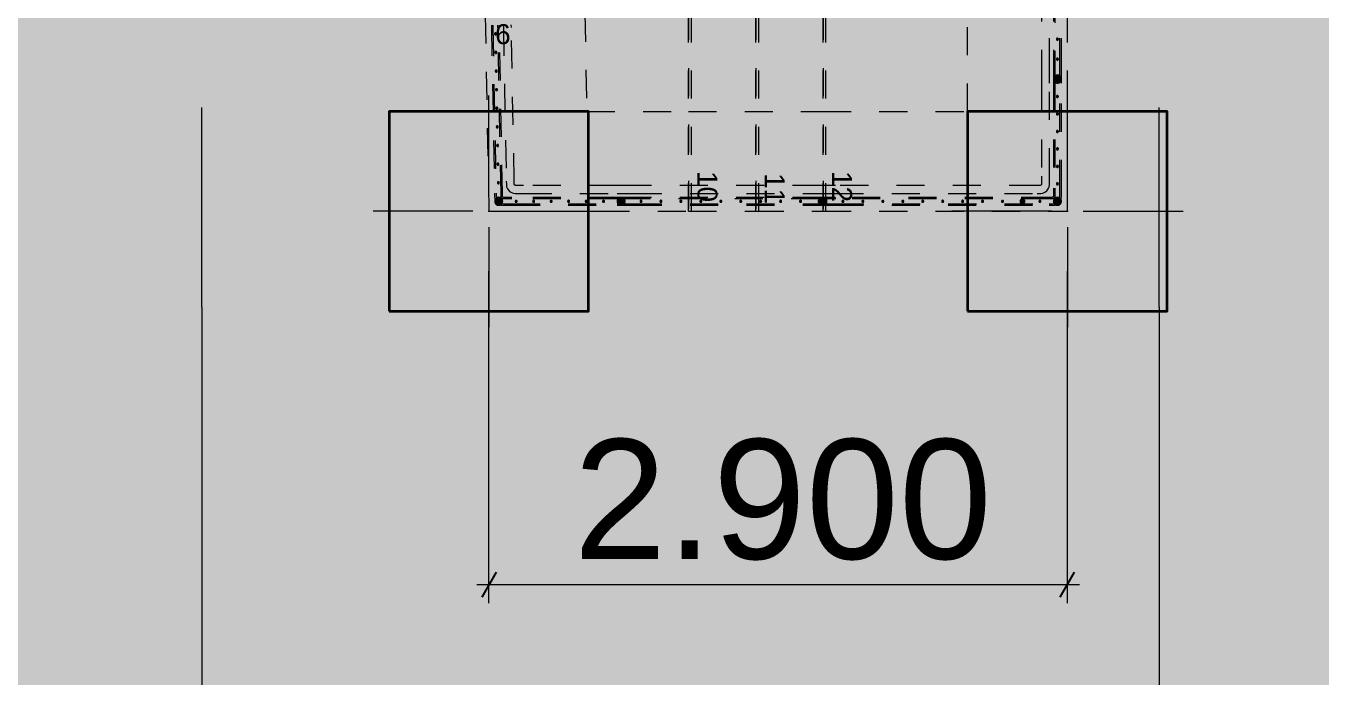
# Model space of a CAD drawing. Header units: millimetres. Extents: x -31264 to 69937, y -40802 to 59035.
# Drawn here: x 10558 to 17051, y 19784 to 23047 of the extents above; entities that cross this region are included whole.
import ezdxf
from ezdxf.enums import TextEntityAlignment as Align

# ---------------------------------------------------------------- set-up
doc = ezdxf.new("R2010")
doc.units = ezdxf.units.MM
doc.header["$MEASUREMENT"] = 0
for name, pattern in [('Dense Dotted', [176.388884, 0, -176.388884]), ('Small Dashed', [282.222222, 141.111111, -141.111111]), ('Wipeout_Contour', [1000, 0, -1000])]:
    doc.linetypes.add(name, pattern=pattern)
for name, color, linetype in [('ARCHICAD Zone Stamps', 7, 'Continuous'), ('Dimensioning - General', 7, 'Continuous'), ('Interior - Stair & Railing', 7, 'Continuous'), ('Model Unit - Zone', 7, 'Continuous'), ('Site & Landscape - Terrain', 7, 'Continuous'), ('Structural - Bearing', 7, 'Continuous'), ('Structural - Grid', 7, 'Continuous'), ('Structural - Stair & Railing', 7, 'Continuous')]:
    doc.layers.add(name, color=color, linetype=linetype)
doc.styles.add('GENERATED_STYLE_1', font='arial.ttf')
doc.dimstyles.new('GENERATED_STYLE__2', dxfattribs={"dimtxt": 600, "dimasz": 95, "dimexe": 0.18, "dimexo": 300, "dimgap": 0.09, "dimtad": 1, "dimtih": 1, "dimtoh": 1, "dimdec": 3, "dimlfac": 0.001, "dimzin": 0, "dimdsep": 46, "dimtxsty": 'GENERATED_STYLE_1', "dimblk": 'ARROWHEAD_2', "dimblk1": 'ARROWHEAD_2', "dimblk2": 'ARROWHEAD_2', "dimcen": 0.09, "dimclrd": 256, "dimclre": 256, "dimclrt": 5, "dimadec": 0, "dimazin": 0, "dimtfac": 1, "dimtdec": 4, "dimtmove": 0, "dimatfit": 3, "dimfxl": 0, "dimtolj": 1, "dimtzin": 0, "dimarcsym": 0})
doc.dimstyles.new('GENERATED_STYLE__3', dxfattribs={"dimtxt": 600, "dimasz": 95, "dimexe": 0.18, "dimexo": 300, "dimgap": 0.09, "dimtad": 1, "dimdec": 3, "dimlfac": 0.001, "dimzin": 0, "dimdsep": 46, "dimtxsty": 'GENERATED_STYLE_1', "dimblk": 'ARROWHEAD_2', "dimblk1": 'ARROWHEAD_2', "dimblk2": 'ARROWHEAD_2', "dimcen": 0.09, "dimclrd": 256, "dimclre": 256, "dimclrt": 5, "dimadec": 0, "dimazin": 0, "dimtfac": 1, "dimtdec": 4, "dimtmove": 0, "dimatfit": 3, "dimfxl": 0, "dimtolj": 1, "dimtzin": 0, "dimarcsym": 0})

# ---------------------------------------------------------------- blocks, each defined once
blk = doc.blocks.new('Corridor_02_2', base_point=(24275.5, -5851.9))
at = {"layer": 'Model Unit - Zone', "linetype": 'Continuous', "lineweight": 0, "true_color": 0xfdf2d0}
h = blk.add_hatch(color=254, dxfattribs=at)
h.paths.add_polyline_path([(2050, -7168.9), (8000, -7146.2), (8000, -6742.5), (9000, -6742.5), (9000, -7142.4), (13600, -7124.9), (13600, -6742.5), (14600, -6742.5), (14600, -7121), (21600, -7094.4), (21600, -6742.5), (22600, -6742.5), (22600, -7742.5), (22250, -7742.5), (22250, -11442.5), (22750, -11442.5), (22750, -11892.5), (26252.2, -11892.5), (26252.2, -11542.5), (27252.2, -11542.5), (27252.2, -11892.5), (29724.7, -11892.5), (29724.7, -11542.5), (30724.7, -11542.5), (30724.7, -12542.5), (30374.7, -12542.5), (30374.7, -19892.5), (30825.1, -19892.5), (30825.1, -20092.5), (36252.2, -20092.5), (36252.2, -19742.5), (36602.2, -19742.5), (36602.2, -17892.5), (36402.2, -17892.5), (36402.2, -16892.5), (37402.2, -16892.5), (37402.2, -17092.5), (39252.2, -17092.5), (39252.2, -16742.5), (39602.7, -16742.5), (39610.9, -7742.5), (39252.2, -7742.5), (39252.2, -7392.5), (29252.2, -7392.5), (29252.2, -7742.5), (28252.2, -7742.5), (28252.2, -6742.5), (29252.2, -6742.5), (29252.2, -7092.5), (38687.4, -7092.5), (38687.2, -6742.8), (38687, -6492.6), (38686.4, -5246.2), (38686.2, -4940.3), (38685.9, -4392.5), (28771.1, -4392.5), (28848.1, 1607.5), (20500, 1607.5), (20500, 1257.5), (19500, 1257.5), (19500, 2257.5), (19700, 2257.5), (19700, 7507.5), (19200, 7507.5), (19200, 8507.5), (19700, 8507.5), (19700, 10297.7), (19500, 10297.7), (19500, 11297.7), (19700, 11297.7), (19700, 13507.5), (19500, 13507.5), (19500, 14507.5), (19700, 14507.5), (19700, 16317.5), (19200, 16317.5), (19200, 17317.5), (19700, 17317.5), (19700, 25317.5), (19250, 25317.5), (19250, 26317.5), (20250, 26317.5), (20250, 25967.5), (29472.8, 25967.5), (29472.8, 26467.5), (30472.8, 26467.5), (30472.8, 25467.5), (30150, 25467.5), (30150, 17317.5), (30500, 17317.5), (30500, 16317.5), (30150, 16317.5), (30150, 15206.6), (30500, 15206.6), (30500, 14856.6), (32000, 14856.6), (32000, 15206.6), (32350, 15206.6), (32350, 16317.5), (32000, 16317.5), (32000, 17317.5), (32350, 17317.5), (32350, 25317.5), (32000, 25317.5), (32000, 26317.5), (33000, 26317.5), (33000, 25967.5), (36618.8, 25967.5), (36620.8, 27817.5), (36268.7, 27817.5), (36268.7, 28167.5), (36200, 28167.5), (32278.9, 28167.5), (32278.9, 27817.5), (31278.9, 27817.5), (31278.9, 28167.5), (14600, 28167.5), (14600, 27817.5), (13600, 27817.5), (13600, 28167.5), (9000, 28167.5), (9000, 27817.5), (8000, 27817.5), (8000, 28167.5), (2372.8, 28167.5), (2372.8, 27817.5), (2050, 27817.5), (2050, 26317.5), (2500, 26317.5), (2500, 25317.5), (2050, 25317.5), (2050, 20507.5), (2500, 20507.5), (2500, 19507.5), (2050, 19507.5), (2050, 14507.5), (2500, 14507.5), (2500, 13507.5), (2050, 13507.5), (2050, 8507.5), (2500, 8507.5), (2500, 7507.5), (2050, 7507.5), (2050, 2257.5), (2500, 2257.5), (2500, 1257.5), (2050, 1257.5), (2050, -3742.5), (2500, -3742.5), (2500, -4742.5), (2050, -4742.5)])
h.paths.add_polyline_path([(3600, 26317.5), (4600, 26317.5), (4600, 25317.5), (3600, 25317.5)], flags=0)
h.paths.add_polyline_path([(5054.8, -4730.8), (4054.8, -4730.8), (4054.8, -3730.8), (5054.8, -3730.8)], flags=0)
h.paths.add_polyline_path([(5568.4, -430.5), (4568.4, -430.5), (4568.4, 569.5), (5568.4, 569.5)], flags=0)
h.paths.add_polyline_path([(6300, 26317.5), (7300, 26317.5), (7300, 25317.5), (6300, 25317.5)], flags=0)
h.paths.add_polyline_path([(8469, -429), (7469, -429), (7469, 571), (8469, 571)], flags=0)
h.paths.add_polyline_path([(8200, -4624.2), (8200, -3624.2), (9200, -3624.2), (9200, -4624.2)], flags=0)
h.paths.add_polyline_path([(11800, 26317.5), (12800, 26317.5), (12800, 25317.5), (11800, 25317.5)], flags=0)
h.paths.add_polyline_path([(13379, 21618), (12379, 21618), (12379, 22618), (13379, 22618)], flags=0)
h.paths.add_polyline_path([(14700, -4624.2), (13700, -4624.2), (13700, -3624.2), (14700, -3624.2)], flags=0)
h.paths.add_polyline_path([(15279, 22618), (16279, 22618), (16279, 21618), (15279, 21618)], flags=0)
h.paths.add_polyline_path([(15595.7, 26317.5), (16595.7, 26317.5), (16595.7, 25317.5), (15595.7, 25317.5)], flags=0)
h.paths.add_polyline_path([(20200, -4624.2), (19200, -4624.2), (19200, -3624.2), (20200, -3624.2)], flags=0)
at = {"layer": 'ARCHICAD Zone Stamps', "color": 5, "lineweight": 25, "style": 'GENERATED_STYLE_1'}
for tag, p in [('DUMMY_849', (25572.5, -5026.9)), ('ROOM_NAME', (22978.4, -5095.5)), ('DUMMY_850', (25572.5, -5616.2)), ('ROOM_NUMBER', (22978.4, -5684.8)), ('measuredAreaCode', (22978.4, -6274))]:
    blk.add_attdef(tag, text='', height=300, dxfattribs=at).set_placement(p, align=Align.TOP_LEFT)
blk = doc.blocks.new('Mesh_1', base_point=(-31264.1, 46149.3))
at = {"color": 254, "linetype": 'Wipeout_Contour', "lineweight": 0, "ltscale": 258748.646944}
blk.add_wipeout([(-31264.1, 46149.3), (-31264.1, -40802.1), (62056.3, -40802.1), (62056.3, 46149.3)], dxfattribs=at).dxf.layer = 'Site & Landscape - Terrain'
at = {"layer": 'Site & Landscape - Terrain', "linetype": 'Continuous', "lineweight": 13, "true_color": 0xa2a233}
h = blk.add_hatch(dxfattribs=at)
h.set_pattern_fill('Grass', color=55, style=0, pattern_type=2)
h.set_pattern_definition([(90, (0, 0), (-600, 0), [86.6025, -259.8076]), (90, (300, 173.2), (-600, 0), [86.6025, -259.8076]), (30, (0, 0), (-300, 519.6152), [86.6025, -259.8076]), (30, (0, 346.4), (-300, 519.6152), [86.6025, -259.8076]), (150, (0, 0), (300, 519.6152), [86.6025, -259.8076]), (150, (0, 346.4), (300, 519.6152), [86.6025, -259.8076])])
h.paths.add_polyline_path([(-31264.1, 46149.3), (-31264.1, -40802.1), (62056.3, -40802.1), (62056.3, 46149.3)])
blk = doc.blocks.new('Stair_2')
at = {"layer": 'Structural - Stair & Railing', "color": 161, "linetype": 'Small Dashed', "lineweight": 13, "true_color": 0xaaaaff}
for p, q in [((13879, 22118), (13879, 23118)), ((13879, 23118), (13879, 22118)), ((13894, 22118), (13894, 23118)), ((14216.4, 22118), (14216.4, 23118)), ((14216.4, 23118), (14216.4, 22118)), ((14231.4, 22118), (14231.4, 23118)), ((14553.9, 22118), (14553.9, 23118)), ((14553.9, 23118), (14553.9, 22118)), ((14568.9, 22118), (14568.9, 23118)), ((15279, 22618), (15279, 23118)), ((15779, 22118), (15779, 23118)), ((12860.4, 23099.6), (12879, 22118)), ((13360.3, 23109), (13369.6, 22618)), ((13369.6, 22618), (13879, 22618)), ((13879, 22618), (14553.9, 22618)), ((14553.9, 22618), (15279, 22618)), ((12879, 22118), (13879, 22118)), ((13879, 22118), (14216.4, 22118)), ((14216.4, 22118), (14553.9, 22118)), ((14553.9, 22118), (15779, 22118))]:
    blk.add_line(p, q, dxfattribs=at)
at = {"layer": 'Structural - Stair & Railing', "color": 161, "lineweight": 20, "true_color": 0xaaaaff, "char_height": 100, "attachment_point": 4, "style": 'GENERATED_STYLE_1'}
for s, insert, rotation in [('\\A1;{\\pql;\\fArial|b0|i0|c0|p34;9}', (12988, 23007.1), 181.08552), ('\\A1;{\\pql;\\fArial|b0|i0|c0|p34;10}', (13973.9, 22319.8), 270), ('\\A1;{\\pql;\\fArial|b0|i0|c0|p34;11}', (14312.1, 22309.7), 270), ('\\A1;{\\pql;\\fArial|b0|i0|c0|p34;12}', (14649.6, 22319.8), 270)]:
    blk.add_mtext(s, dxfattribs=dict(at, insert=insert, rotation=rotation))
blk = doc.blocks.new('Column_98', base_point=(12879, 22118))
at = {"layer": 'Structural - Bearing', "linetype": 'Continuous', "lineweight": 0, "true_color": 0x5a512e}
blk.add_hatch(color=59, dxfattribs=at).paths.add_polyline_path([(12379, 21618), (13379, 21618), (13379, 22618), (12379, 22618)])
at = {"layer": 'Structural - Bearing', "color": 1, "linetype": 'Continuous', "lineweight": 0}
for p, q in [((12879, 22198), (12879, 22698)), ((12799, 22118), (12299, 22118)), ((12959, 22118), (13459, 22118)), ((12879, 22038), (12879, 21538))]:
    blk.add_line(p, q, dxfattribs=at)
at = {"layer": 'Structural - Bearing', "color": 14, "linetype": 'Continuous', "lineweight": 35, "true_color": 0xa80f02, "flags": 128}
blk.add_lwpolyline([(12379, 21618), (13379, 21618), (13379, 22618), (12379, 22618)], close=True, dxfattribs=at)
at = {"layer": 'Structural - Bearing', "color": 1, "linetype": 'Continuous', "lineweight": 0}
blk.add_point((12879, 22118), dxfattribs=at)
blk = doc.blocks.new('Column_99', base_point=(15779, 22118))
at = {"layer": 'Structural - Bearing', "linetype": 'Continuous', "lineweight": 0, "true_color": 0x5a512e}
blk.add_hatch(color=59, dxfattribs=at).paths.add_polyline_path([(15279, 21618), (16279, 21618), (16279, 22618), (15279, 22618)])
at = {"layer": 'Structural - Bearing', "color": 1, "linetype": 'Continuous', "lineweight": 0}
for p, q in [((15779, 22198), (15779, 22698)), ((15699, 22118), (15199, 22118)), ((15859, 22118), (16359, 22118)), ((15779, 22038), (15779, 21538))]:
    blk.add_line(p, q, dxfattribs=at)
at = {"layer": 'Structural - Bearing', "color": 14, "linetype": 'Continuous', "lineweight": 35, "true_color": 0xa80f02, "flags": 128}
blk.add_lwpolyline([(15279, 21618), (16279, 21618), (16279, 22618), (15279, 22618)], close=True, dxfattribs=at)
at = {"layer": 'Structural - Bearing', "color": 1, "linetype": 'Continuous', "lineweight": 0}
blk.add_point((15779, 22118), dxfattribs=at)
blk = doc.blocks.new('Railing_1')
at = {"layer": 'Interior - Stair & Railing', "linetype": 'Continuous', "lineweight": 0, "true_color": 0xffffff}
for points in [[(15649, 22830.6), (15649, 22802.7), (15689, 22802.7), (15689, 22830.6), (15689, 22844.5), (15689, 25467.6), (15689, 25480.1), (15689, 25505.1), (15649, 25505.1), (15649, 25480.1), (15649, 25467.6), (15649, 22844.5)], [(15709, 22830.6), (15709, 22802.7), (15749, 22802.7), (15749, 22830.6), (15749, 22844.5), (15749, 25467.6), (15749, 25480.1), (15749, 25505.1), (15709, 25505.1), (15709, 25480.1), (15709, 25467.6), (15709, 22844.5)], [(15716.5, 22830.6), (15716.5, 22802.7), (15741.5, 22802.7), (15741.5, 22830.6), (15741.5, 22844.5), (15741.5, 25461.5), (15741.5, 25475.3), (15741.5, 25485.4), (15741.5, 25502.7), (15716.5, 25502.7), (15716.5, 25485.4), (15716.5, 25475.3), (15716.5, 25461.5), (15716.5, 22844.5)], [(12890.9, 23075.1), (12891.3, 23050.2), (12891.6, 23037.7), (12907.3, 22208.2), (12907.6, 22192.2), (12907.6, 22190.9), (12909.1, 22180.7), (12913.7, 22170), (12920.9, 22160.8), (12930.2, 22153.8), (12938.5, 22150.4), (12953.8, 22188), (12951.3, 22188.4), (12950.2, 22188.8), (12949.2, 22189.6), (12948.4, 22190.6), (12947.9, 22191.7), (12947.5, 22194.2), (12947.3, 22209), (12931.6, 23038.4), (12931.3, 23050.9), (12930.8, 23075.9)], [(12898.3, 23077.7), (12898.8, 23050.3), (12899.1, 23036.6), (12914.8, 22208.4), (12915.1, 22192.3), (12915.1, 22191.5), (12916.4, 22182.7), (12920.2, 22173.8), (12926.2, 22166.2), (12934, 22160.3), (12941.3, 22157.4), (12950.9, 22180.9), (12949.4, 22181.1), (12946.4, 22182.3), (12943.9, 22184.2), (12941.9, 22186.7), (12940.7, 22189.6), (12940.1, 22193.6), (12939.8, 22208.8), (12924.1, 23037.1), (12923.8, 23050.8), (12923.3, 23078.2)], [(12950.8, 23076.3), (12951.3, 23051.3), (12951.6, 23038.8), (12966.2, 22268.2), (12966.5, 22252.2), (12966.5, 22250.9), (12968, 22240.7), (12972.6, 22230), (12979.8, 22220.8), (12989.1, 22213.8), (12997.3, 22210.4), (13012.7, 22248), (13010.2, 22248.4), (13009.1, 22248.8), (13008.1, 22249.6), (13007.3, 22250.6), (13006.8, 22251.7), (13006.4, 22254.2), (13006.1, 22269), (12991.5, 23039.5), (12991.3, 23052), (12990.8, 23077)], [(12907.1, 23007.2, 1), (12917.1, 23007.4, 1)], [(15734, 22980.6, 1), (15724, 22980.6, 1)], [(12908.9, 22913.9, 1), (12918.9, 22914.1, 1)], [(15734, 22880.6, 1), (15724, 22880.6, 1)], [(12910.7, 22820.7, 1), (12920.7, 22820.9, 1)], [(15648.9, 22253.9), (15686.4, 22238.4), (15687.6, 22241.3), (15689, 22251.7), (15689, 22278), (15689, 22294.1), (15689, 22760.8), (15689, 22774.8), (15689, 22785.9), (15689, 22802.7), (15649, 22802.7), (15649, 22785.9), (15649, 22774.8), (15649, 22760.8), (15649, 22294.1), (15649, 22278), (15649, 22254.3)], [(15708.9, 22193.9), (15746.4, 22178.4), (15747.6, 22181.3), (15749, 22191.7), (15749, 22218), (15749, 22234.1), (15749, 22760.8), (15749, 22774.8), (15749, 22785.9), (15749, 22802.7), (15709, 22802.7), (15709, 22785.9), (15709, 22774.8), (15709, 22760.8), (15709, 22234.1), (15709, 22218), (15709, 22194.3)], [(15749, 22780.6, 1), (15709, 22780.6, 1)], [(15716.1, 22190.9), (15739.5, 22181.3), (15740.3, 22183.3), (15741.5, 22192.2), (15741.5, 22218), (15741.5, 22234.1), (15741.5, 22760.8), (15741.5, 22774.8), (15741.5, 22785.9), (15741.5, 22802.7), (15716.5, 22802.7), (15716.5, 22785.9), (15716.5, 22774.8), (15716.5, 22760.8), (15716.5, 22234.1), (15716.5, 22218), (15716.5, 22193.9)], [(12912.4, 22727.4, 1), (12922.4, 22727.6, 1)], [(15734, 22693.1, 1), (15724, 22693.1, 1)], [(12914.2, 22634.2, 1), (12924.2, 22634.4, 1)], [(15734, 22605.6, 1), (15724, 22605.6, 1)], [(12916, 22540.9, 1), (12926, 22541.1, 1)], [(15734, 22518.1, 1), (15724, 22518.1, 1)], [(12917.7, 22447.7, 1), (12927.7, 22447.9, 1)], [(15734, 22430.6, 1), (15724, 22430.6, 1)], [(12919.5, 22354.4, 1), (12929.5, 22354.6, 1)], [(15734, 22343.1, 1), (15724, 22343.1, 1)], [(12921.3, 22261.2, 1), (12931.3, 22261.4, 1)], [(12997.3, 22210.4), (12999.9, 22209.4), (13010.2, 22208), (13036.9, 22208), (13053, 22208), (13521.8, 22208), (13535.7, 22208), (13546.8, 22208), (13563.6, 22208), (13563.6, 22248), (13546.8, 22248), (13535.7, 22248), (13521.8, 22248), (13053, 22248), (13036.9, 22248), (13012.7, 22248), (13012.7, 22248)], [(13563.6, 22208), (13591.5, 22208), (13605.5, 22208), (14541.4, 22208), (14553.9, 22208), (14578.9, 22208), (14578.9, 22248), (14553.9, 22248), (14541.4, 22248), (13605.5, 22248), (13591.5, 22248), (13563.6, 22248)], [(14578.9, 22248), (14578.9, 22208), (14603.9, 22208), (14616.4, 22208), (15627.9, 22208), (15644, 22208), (15645.3, 22208), (15655.7, 22209.4), (15666.6, 22213.9), (15675.9, 22221.1), (15683.1, 22230.4), (15686.4, 22238.4), (15648.9, 22253.9), (15648.6, 22251.8), (15648.2, 22250.6), (15647.4, 22249.6), (15646.4, 22248.9), (15645.2, 22248.4), (15642.7, 22248), (15627.9, 22248), (14616.4, 22248), (14603.9, 22248)], [(15734, 22255.5, 1), (15724, 22255.5, 1)], [(12908, 22167.7, 1), (12948, 22168.4, 1)], [(12938.5, 22150.4), (12941, 22149.4), (12951.3, 22148), (12978, 22148), (12994.1, 22148), (13521.8, 22148), (13535.7, 22148), (13546.8, 22148), (13563.6, 22148), (13563.6, 22188), (13546.8, 22188), (13535.7, 22188), (13521.8, 22188), (12994.1, 22188), (12978, 22188), (12953.9, 22188), (12953.8, 22188)], [(12941.3, 22157.4), (12943, 22156.7), (12951.8, 22155.5), (12978, 22155.5), (12994.1, 22155.5), (13521.8, 22155.5), (13535.7, 22155.5), (13546.8, 22155.5), (13563.6, 22155.5), (13563.6, 22180.5), (13546.8, 22180.5), (13535.7, 22180.5), (13521.8, 22180.5), (12994.1, 22180.5), (12978, 22180.5), (12953.4, 22180.5), (12950.9, 22180.9)], [(13015.7, 22163, 1), (13015.7, 22173, 1)], [(13103.3, 22163, 1), (13103.3, 22173, 1)], [(13191, 22163, 1), (13191, 22173, 1)], [(13278.6, 22163, 1), (13278.6, 22173, 1)], [(13366.3, 22163, 1), (13366.3, 22173, 1)], [(13453.9, 22163, 1), (13453.9, 22173, 1)], [(13541.5, 22148, 1), (13541.5, 22188, 1)], [(13563.6, 22148), (13591.5, 22148), (13605.5, 22148), (14541.4, 22148), (14553.9, 22148), (14578.9, 22148), (14578.9, 22188), (14553.9, 22188), (14541.4, 22188), (13605.5, 22188), (13591.5, 22188), (13563.6, 22188)], [(13563.6, 22180.5), (13563.6, 22155.5), (13591.5, 22155.5), (13605.5, 22155.5), (14535.3, 22155.5), (14549, 22155.5), (14559.2, 22155.5), (14576.4, 22155.5), (14576.4, 22180.5), (14559.2, 22180.5), (14549, 22180.5), (14535.3, 22180.5), (13605.5, 22180.5), (13591.5, 22180.5)], [(13641.5, 22163, 1), (13641.5, 22173, 1)], [(13741.5, 22163, 1), (13741.5, 22173, 1)], [(13841.5, 22163, 1), (13841.5, 22173, 1)], [(13941.5, 22163, 1), (13941.5, 22173, 1)], [(14041.5, 22163, 1), (14041.5, 22173, 1)], [(14141.5, 22163, 1), (14141.5, 22173, 1)], [(14241.5, 22163, 1), (14241.5, 22173, 1)], [(14341.5, 22163, 1), (14341.5, 22173, 1)], [(14441.5, 22163, 1), (14441.5, 22173, 1)], [(14541.5, 22156, 1), (14541.5, 22180, 1)], [(14553.9, 22148, 1), (14553.9, 22188, 1)], [(14576.4, 22180.5), (14576.4, 22155.5), (14603.9, 22155.5), (14617.6, 22155.5), (15687.9, 22155.5), (15704, 22155.5), (15704.8, 22155.5), (15713.7, 22156.7), (15722.8, 22160.5), (15730.6, 22166.4), (15736.6, 22174.2), (15739.5, 22181.3), (15716.1, 22190.9), (15716, 22189.8), (15714.7, 22186.8), (15712.7, 22184.3), (15710.2, 22182.3), (15707.2, 22181.1), (15703.2, 22180.5), (15687.9, 22180.5), (14617.6, 22180.5), (14603.9, 22180.5)], [(14578.9, 22188), (14578.9, 22148), (14603.9, 22148), (14616.4, 22148), (15687.9, 22148), (15704, 22148), (15705.3, 22148), (15715.7, 22149.4), (15726.6, 22153.9), (15735.9, 22161.1), (15743.1, 22170.4), (15746.4, 22178.4), (15708.9, 22193.9), (15708.6, 22191.8), (15708.2, 22190.6), (15707.4, 22189.6), (15706.4, 22188.9), (15705.2, 22188.4), (15702.7, 22188), (15687.9, 22188), (14616.4, 22188), (14603.9, 22188)], [(14653.9, 22163, 1), (14653.9, 22173, 1)], [(14753.9, 22163, 1), (14753.9, 22173, 1)], [(14853.9, 22163, 1), (14853.9, 22173, 1)], [(14953.9, 22163, 1), (14953.9, 22173, 1)], [(15053.9, 22163, 1), (15053.9, 22173, 1)], [(15153.9, 22163, 1), (15153.9, 22173, 1)], [(15253.9, 22163, 1), (15253.9, 22173, 1)], [(15353.9, 22163, 1), (15353.9, 22173, 1)], [(15453.9, 22163, 1), (15453.9, 22173, 1)], [(15553.9, 22156, 1), (15553.9, 22180, 1)], [(15641.4, 22163, 1), (15641.4, 22173, 1)], [(15729, 22148, 1), (15729, 22188, 1)]]:
    blk.add_hatch(color=7, dxfattribs=at).paths.add_polyline_path(points)
at = {"layer": 'Interior - Stair & Railing', "color": 161, "linetype": 'Small Dashed', "lineweight": 13, "true_color": 0xaaaaff}
for p, q in [((15649, 25467.6), (15649, 22844.5)), ((15689, 22844.5), (15689, 25467.6)), ((15709, 25467.6), (15709, 22844.5)), ((15716.5, 25461.5), (15716.5, 22844.5)), ((15741.5, 22844.5), (15741.5, 25461.5)), ((15749, 22844.5), (15749, 25467.6)), ((12924.1, 23037.1), (12923.8, 23050.8)), ((12931.6, 23038.4), (12931.3, 23050.9)), ((12951.3, 23051.3), (12951.6, 23038.8)), ((12991.5, 23039.5), (12991.3, 23052)), ((12891.3, 23050.2), (12891.6, 23037.7)), ((12891.6, 23037.7), (12907.3, 22208.2)), ((12898.8, 23050.3), (12899.1, 23036.6)), ((12899.1, 23036.6), (12914.8, 22208.4)), ((12939.8, 22208.8), (12924.1, 23037.1)), ((12947.3, 22209), (12931.6, 23038.4)), ((12951.6, 23038.8), (12966.2, 22268.2)), ((13006.1, 22269), (12991.5, 23039.5)), ((15649, 22844.5), (15649, 22830.6)), ((15649, 22830.6), (15649, 22802.7)), ((15649, 22802.7), (15649, 22785.9)), ((15689, 22830.6), (15689, 22844.5)), ((15689, 22802.7), (15689, 22830.6)), ((15689, 22785.9), (15689, 22802.7)), ((15709, 22844.5), (15709, 22830.6)), ((15709, 22830.6), (15709, 22802.7)), ((15709, 22802.7), (15709, 22785.9)), ((15716.5, 22844.5), (15716.5, 22830.6)), ((15716.5, 22830.6), (15716.5, 22802.7)), ((15716.5, 22802.7), (15716.5, 22785.9)), ((15741.5, 22830.6), (15741.5, 22844.5)), ((15741.5, 22802.7), (15741.5, 22830.6)), ((15741.5, 22785.9), (15741.5, 22802.7)), ((15749, 22830.6), (15749, 22844.5)), ((15749, 22802.7), (15749, 22830.6)), ((15749, 22785.9), (15749, 22802.7)), ((15649, 22785.9), (15649, 22774.8)), ((15649, 22774.8), (15649, 22760.8)), ((15649, 22760.8), (15649, 22294.1)), ((15689, 22774.8), (15689, 22785.9)), ((15689, 22760.8), (15689, 22774.8)), ((15689, 22294.1), (15689, 22760.8)), ((15709, 22785.9), (15709, 22774.8)), ((15709, 22774.8), (15709, 22760.8)), ((15709, 22760.8), (15709, 22234.1)), ((15716.5, 22785.9), (15716.5, 22774.8)), ((15716.5, 22774.8), (15716.5, 22760.8)), ((15716.5, 22760.8), (15716.5, 22234.1)), ((15741.5, 22774.8), (15741.5, 22785.9)), ((15741.5, 22760.8), (15741.5, 22774.8)), ((15741.5, 22234.1), (15741.5, 22760.8)), ((15749, 22774.8), (15749, 22785.9)), ((15749, 22760.8), (15749, 22774.8)), ((15749, 22234.1), (15749, 22760.8)), ((15649, 22294.1), (15649, 22278)), ((15649, 22278), (15649, 22254.3)), ((15689, 22278), (15689, 22294.1)), ((15689, 22251.7), (15689, 22278)), ((12907.3, 22208.2), (12907.6, 22192.2)), ((12914.8, 22208.4), (12915.1, 22192.3)), ((12940.1, 22193.6), (12939.8, 22208.8)), ((12947.5, 22194.2), (12947.3, 22209)), ((12966.2, 22268.2), (12966.5, 22252.2)), ((12966.5, 22252.2), (12966.5, 22250.9)), ((12966.5, 22250.9), (12968, 22240.7)), ((12968, 22240.7), (12972.6, 22230)), ((12972.6, 22230), (12979.8, 22220.8)), ((12979.8, 22220.8), (12989.1, 22213.8)), ((12989.1, 22213.8), (12997.3, 22210.4)), ((12997.3, 22210.4), (12999.9, 22209.4)), ((12999.9, 22209.4), (13010.2, 22208)), ((13006.4, 22254.2), (13006.1, 22269)), ((13006.8, 22251.7), (13006.4, 22254.2)), ((13007.3, 22250.6), (13006.8, 22251.7)), ((13008.1, 22249.6), (13007.3, 22250.6)), ((13009.1, 22248.8), (13008.1, 22249.6)), ((13010.2, 22248.4), (13009.1, 22248.8)), ((13012.7, 22248), (13010.2, 22248.4)), ((13010.2, 22208), (13036.9, 22208)), ((13036.9, 22248), (13012.7, 22248)), ((13012.7, 22248), (13012.7, 22248)), ((13053, 22248), (13036.9, 22248)), ((13036.9, 22208), (13053, 22208)), ((13521.8, 22248), (13053, 22248)), ((13053, 22208), (13521.8, 22208)), ((13535.7, 22248), (13521.8, 22248)), ((13521.8, 22208), (13535.7, 22208)), ((13546.8, 22248), (13535.7, 22248)), ((13535.7, 22208), (13546.8, 22208)), ((13563.6, 22248), (13546.8, 22248)), ((13546.8, 22208), (13563.6, 22208)), ((13591.5, 22248), (13563.6, 22248)), ((13563.6, 22208), (13591.5, 22208)), ((13605.5, 22248), (13591.5, 22248)), ((13591.5, 22208), (13605.5, 22208)), ((14541.4, 22248), (13605.5, 22248)), ((13605.5, 22208), (14541.4, 22208)), ((14553.9, 22248), (14541.4, 22248)), ((14541.4, 22208), (14553.9, 22208)), ((14578.9, 22248), (14553.9, 22248)), ((14553.9, 22208), (14578.9, 22208)), ((14603.9, 22248), (14578.9, 22248)), ((14578.9, 22208), (14603.9, 22208)), ((14616.4, 22248), (14603.9, 22248)), ((14603.9, 22208), (14616.4, 22208)), ((15627.9, 22248), (14616.4, 22248)), ((14616.4, 22208), (15627.9, 22208)), ((15642.7, 22248), (15627.9, 22248)), ((15627.9, 22208), (15644, 22208)), ((15645.2, 22248.4), (15642.7, 22248)), ((15644, 22208), (15645.3, 22208)), ((15646.4, 22248.9), (15645.2, 22248.4)), ((15645.3, 22208), (15655.7, 22209.4)), ((15647.4, 22249.6), (15646.4, 22248.9)), ((15648.2, 22250.6), (15647.4, 22249.6)), ((15648.6, 22251.8), (15648.2, 22250.6)), ((15648.9, 22253.9), (15648.6, 22251.8)), ((15649, 22254.3), (15648.9, 22253.9)), ((15655.7, 22209.4), (15666.6, 22213.9)), ((15666.6, 22213.9), (15675.9, 22221.1)), ((15675.9, 22221.1), (15683.1, 22230.4)), ((15683.1, 22230.4), (15686.4, 22238.4)), ((15686.4, 22238.4), (15687.6, 22241.3)), ((15687.6, 22241.3), (15689, 22251.7)), ((15709, 22234.1), (15709, 22218)), ((15709, 22218), (15709, 22194.3)), ((15716.5, 22234.1), (15716.5, 22218)), ((15716.5, 22218), (15716.5, 22193.9)), ((15741.5, 22218), (15741.5, 22234.1)), ((15741.5, 22192.2), (15741.5, 22218)), ((15749, 22218), (15749, 22234.1)), ((15749, 22191.7), (15749, 22218)), ((12907.6, 22192.2), (12907.6, 22190.9)), ((12907.6, 22190.9), (12909.1, 22180.7)), ((12909.1, 22180.7), (12913.7, 22170)), ((12913.7, 22170), (12920.9, 22160.8)), ((12915.1, 22192.3), (12915.1, 22191.5)), ((12915.1, 22191.5), (12916.4, 22182.7)), ((12916.4, 22182.7), (12920.2, 22173.8)), ((12920.2, 22173.8), (12926.2, 22166.2)), ((12920.9, 22160.8), (12930.2, 22153.8)), ((12926.2, 22166.2), (12934, 22160.3)), ((12930.2, 22153.8), (12938.5, 22150.4)), ((12934, 22160.3), (12941.3, 22157.4)), ((12938.5, 22150.4), (12941, 22149.4)), ((12940.7, 22189.6), (12940.1, 22193.6)), ((12941.9, 22186.7), (12940.7, 22189.6)), ((12941, 22149.4), (12951.3, 22148)), ((12941.3, 22157.4), (12943, 22156.7)), ((12943.9, 22184.2), (12941.9, 22186.7)), ((12943, 22156.7), (12951.8, 22155.5)), ((12946.4, 22182.3), (12943.9, 22184.2)), ((12949.4, 22181.1), (12946.4, 22182.3)), ((12947.9, 22191.7), (12947.5, 22194.2)), ((12948.4, 22190.6), (12947.9, 22191.7)), ((12949.2, 22189.6), (12948.4, 22190.6)), ((12950.2, 22188.8), (12949.2, 22189.6)), ((12950.9, 22180.9), (12949.4, 22181.1)), ((12951.3, 22188.4), (12950.2, 22188.8)), ((12953.4, 22180.5), (12950.9, 22180.9)), ((12953.8, 22188), (12951.3, 22188.4)), ((12951.3, 22148), (12978, 22148)), ((12951.8, 22155.5), (12978, 22155.5)), ((12978, 22180.5), (12953.4, 22180.5)), ((12953.9, 22188), (12953.8, 22188)), ((12978, 22188), (12953.9, 22188)), ((12994.1, 22188), (12978, 22188)), ((12994.1, 22180.5), (12978, 22180.5)), ((12978, 22155.5), (12994.1, 22155.5)), ((12978, 22148), (12994.1, 22148)), ((13521.8, 22188), (12994.1, 22188)), ((13521.8, 22180.5), (12994.1, 22180.5)), ((12994.1, 22155.5), (13521.8, 22155.5)), ((12994.1, 22148), (13521.8, 22148)), ((13535.7, 22188), (13521.8, 22188)), ((13535.7, 22180.5), (13521.8, 22180.5)), ((13521.8, 22155.5), (13535.7, 22155.5)), ((13521.8, 22148), (13535.7, 22148)), ((13546.8, 22188), (13535.7, 22188)), ((13546.8, 22180.5), (13535.7, 22180.5)), ((13535.7, 22155.5), (13546.8, 22155.5)), ((13535.7, 22148), (13546.8, 22148)), ((13563.6, 22188), (13546.8, 22188)), ((13563.6, 22180.5), (13546.8, 22180.5)), ((13546.8, 22155.5), (13563.6, 22155.5)), ((13546.8, 22148), (13563.6, 22148)), ((13591.5, 22188), (13563.6, 22188)), ((13591.5, 22180.5), (13563.6, 22180.5)), ((13563.6, 22155.5), (13591.5, 22155.5)), ((13563.6, 22148), (13591.5, 22148)), ((13605.5, 22188), (13591.5, 22188)), ((13605.5, 22180.5), (13591.5, 22180.5)), ((13591.5, 22155.5), (13605.5, 22155.5)), ((13591.5, 22148), (13605.5, 22148)), ((14541.4, 22188), (13605.5, 22188)), ((14535.3, 22180.5), (13605.5, 22180.5)), ((13605.5, 22155.5), (14535.3, 22155.5)), ((13605.5, 22148), (14541.4, 22148)), ((14549, 22180.5), (14535.3, 22180.5)), ((14535.3, 22155.5), (14549, 22155.5)), ((14553.9, 22188), (14541.4, 22188)), ((14541.4, 22148), (14553.9, 22148)), ((14559.2, 22180.5), (14549, 22180.5)), ((14549, 22155.5), (14559.2, 22155.5)), ((14578.9, 22188), (14553.9, 22188)), ((14553.9, 22148), (14578.9, 22148)), ((14576.4, 22180.5), (14559.2, 22180.5)), ((14559.2, 22155.5), (14576.4, 22155.5)), ((14603.9, 22180.5), (14576.4, 22180.5)), ((14576.4, 22155.5), (14603.9, 22155.5)), ((14603.9, 22188), (14578.9, 22188)), ((14578.9, 22148), (14603.9, 22148)), ((14616.4, 22188), (14603.9, 22188)), ((14617.6, 22180.5), (14603.9, 22180.5)), ((14603.9, 22155.5), (14617.6, 22155.5)), ((14603.9, 22148), (14616.4, 22148)), ((15687.9, 22188), (14616.4, 22188)), ((14616.4, 22148), (15687.9, 22148)), ((15687.9, 22180.5), (14617.6, 22180.5)), ((14617.6, 22155.5), (15687.9, 22155.5)), ((15702.7, 22188), (15687.9, 22188)), ((15703.2, 22180.5), (15687.9, 22180.5)), ((15687.9, 22155.5), (15704, 22155.5)), ((15687.9, 22148), (15704, 22148)), ((15705.2, 22188.4), (15702.7, 22188)), ((15707.2, 22181.1), (15703.2, 22180.5)), ((15704, 22155.5), (15704.8, 22155.5)), ((15704, 22148), (15705.3, 22148)), ((15704.8, 22155.5), (15713.7, 22156.7)), ((15706.4, 22188.9), (15705.2, 22188.4)), ((15705.3, 22148), (15715.7, 22149.4)), ((15707.4, 22189.6), (15706.4, 22188.9)), ((15710.2, 22182.3), (15707.2, 22181.1)), ((15708.2, 22190.6), (15707.4, 22189.6)), ((15708.6, 22191.8), (15708.2, 22190.6)), ((15708.9, 22193.9), (15708.6, 22191.8)), ((15709, 22194.3), (15708.9, 22193.9)), ((15712.7, 22184.3), (15710.2, 22182.3)), ((15714.7, 22186.8), (15712.7, 22184.3)), ((15713.7, 22156.7), (15722.8, 22160.5)), ((15716, 22189.8), (15714.7, 22186.8)), ((15715.7, 22149.4), (15726.6, 22153.9)), ((15716.1, 22190.9), (15716, 22189.8)), ((15716.5, 22193.9), (15716.1, 22190.9)), ((15722.8, 22160.5), (15730.6, 22166.4)), ((15726.6, 22153.9), (15735.9, 22161.1)), ((15730.6, 22166.4), (15736.6, 22174.2)), ((15735.9, 22161.1), (15743.1, 22170.4)), ((15736.6, 22174.2), (15739.5, 22181.3)), ((15739.5, 22181.3), (15740.3, 22183.3)), ((15740.3, 22183.3), (15741.5, 22192.2)), ((15743.1, 22170.4), (15746.4, 22178.4)), ((15746.4, 22178.4), (15747.6, 22181.3)), ((15747.6, 22181.3), (15749, 22191.7))]:
    blk.add_line(p, q, dxfattribs=at)
at = {"layer": 'Interior - Stair & Railing', "color": 161, "linetype": 'Small Dashed', "lineweight": 13, "true_color": 0xaaaaff, "flags": 128}
for points in [[(12907.1, 23007.2, 1), (12917.1, 23007.4, 1)], [(15734, 22980.6, 1), (15724, 22980.6, 1)], [(12908.9, 22913.9, 1), (12918.9, 22914.1, 1)], [(15734, 22880.6, 1), (15724, 22880.6, 1)], [(12910.7, 22820.7, 1), (12920.7, 22820.9, 1)], [(15749, 22780.6, 1), (15709, 22780.6, 1)], [(12912.4, 22727.4, 1), (12922.4, 22727.6, 1)], [(15734, 22693.1, 1), (15724, 22693.1, 1)], [(12914.2, 22634.2, 1), (12924.2, 22634.4, 1)], [(15734, 22605.6, 1), (15724, 22605.6, 1)], [(12916, 22540.9, 1), (12926, 22541.1, 1)], [(15734, 22518.1, 1), (15724, 22518.1, 1)], [(12917.7, 22447.7, 1), (12927.7, 22447.9, 1)], [(15734, 22430.6, 1), (15724, 22430.6, 1)], [(12919.5, 22354.4, 1), (12929.5, 22354.6, 1)], [(15734, 22343.1, 1), (15724, 22343.1, 1)], [(12921.3, 22261.2, 1), (12931.3, 22261.4, 1)], [(15734, 22255.5, 1), (15724, 22255.5, 1)], [(12908, 22167.7, 1), (12948, 22168.4, 1)], [(13015.7, 22163, 1), (13015.7, 22173, 1)], [(13103.3, 22163, 1), (13103.3, 22173, 1)], [(13191, 22163, 1), (13191, 22173, 1)], [(13278.6, 22163, 1), (13278.6, 22173, 1)], [(13366.3, 22163, 1), (13366.3, 22173, 1)], [(13453.9, 22163, 1), (13453.9, 22173, 1)], [(13541.5, 22148, 1), (13541.5, 22188, 1)], [(13641.5, 22163, 1), (13641.5, 22173, 1)], [(13741.5, 22163, 1), (13741.5, 22173, 1)], [(13841.5, 22163, 1), (13841.5, 22173, 1)], [(13941.5, 22163, 1), (13941.5, 22173, 1)], [(14041.5, 22163, 1), (14041.5, 22173, 1)], [(14141.5, 22163, 1), (14141.5, 22173, 1)], [(14241.5, 22163, 1), (14241.5, 22173, 1)], [(14341.5, 22163, 1), (14341.5, 22173, 1)], [(14441.5, 22163, 1), (14441.5, 22173, 1)], [(14541.5, 22156, 1), (14541.5, 22180, 1)], [(14553.9, 22148, 1), (14553.9, 22188, 1)], [(14653.9, 22163, 1), (14653.9, 22173, 1)], [(14753.9, 22163, 1), (14753.9, 22173, 1)], [(14853.9, 22163, 1), (14853.9, 22173, 1)], [(14953.9, 22163, 1), (14953.9, 22173, 1)], [(15053.9, 22163, 1), (15053.9, 22173, 1)], [(15153.9, 22163, 1), (15153.9, 22173, 1)], [(15253.9, 22163, 1), (15253.9, 22173, 1)], [(15353.9, 22163, 1), (15353.9, 22173, 1)], [(15453.9, 22163, 1), (15453.9, 22173, 1)], [(15553.9, 22156, 1), (15553.9, 22180, 1)], [(15641.4, 22163, 1), (15641.4, 22173, 1)], [(15729, 22148, 1), (15729, 22188, 1)]]:
    blk.add_lwpolyline(points, format="xyb", close=True, dxfattribs=at)
blk = doc.blocks.new('Standard grid marker_2')
at = {"layer": 'Structural - Grid', "color": 104, "linetype": 'Continuous', "lineweight": 20, "true_color": 0x029e21}
for q in [(0, 0), (25200, 0)]:
    blk.add_line((1000, 0), q, dxfattribs=at)
at = {"layer": 'Structural - Grid', "color": 7, "lineweight": 13, "style": 'GENERATED_STYLE_1'}
blk.add_attdef('AC_MarkerText_1', text='', height=350, rotation=90, dxfattribs=at).set_placement((26445, -80), align=Align.TOP_CENTER)
blk = doc.blocks.new('*D534')
at = {"layer": 'Dimensioning - General', "color": 151, "linetype": 'Continuous', "lineweight": 20, "true_color": 0x80c2ff}
for p, q in [((69842.9, 48066.9), (69842.9, 48128)), ((69936.7, 48066.9), (14400, 48066.9)), ((69842.9, -29986.6), (69842.9, 48066.9)), ((69936.7, -29986.6), (14400, -29986.6)), ((69842.9, -30047.7), (69842.9, -29986.6))]:
    blk.add_line(p, q, dxfattribs=at)
at = {"layer": 'Dimensioning - General', "color": 161, "linetype": 'Continuous', "lineweight": 25, "true_color": 0x40a5ff}
for p, q in [((69905.4, 48030.8), (69780.4, 48103)), ((69780.4, -29950.5), (69905.4, -30022.6))]:
    blk.add_line(p, q, dxfattribs=at)
at = {"layer": 'Dimensioning - General', "color": 5, "lineweight": 25, "insert": (69722.9, 7786.7), "char_height": 600, "attachment_point": 7, "rotation": 90, "style": 'GENERATED_STYLE_1'}
blk.add_mtext('\\A1;{\\pql;\\fArial|b0|i0|c0|p34;78.053}', dxfattribs=at)
blk = doc.blocks.new('ARROWHEAD_2')
at = {"color": 0, "linetype": 'Continuous', "lineweight": 0}
for p, q in [((0, 0), (-1, 0)), ((-0.378, -0.655), (0.378, 0.655))]:
    blk.add_line(p, q, dxfattribs=at)
blk = doc.blocks.new('*D547')
at = {"layer": 'Dimensioning - General', "color": 151, "linetype": 'Continuous', "lineweight": 20, "true_color": 0x80c2ff}
for p, q in [((12879, 20153.9), (12879, 21818)), ((15779, 20153.9), (15779, 21818)), ((12817.9, 20247.6), (12879, 20247.6)), ((12879, 20247.6), (15779, 20247.6)), ((15779, 20247.6), (15840.1, 20247.6))]:
    blk.add_line(p, q, dxfattribs=at)
at = {"layer": 'Dimensioning - General', "color": 161, "linetype": 'Continuous', "lineweight": 25, "true_color": 0x40a5ff}
for p, q in [((12915.1, 20310.1), (12842.9, 20185.1)), ((15742.9, 20185.1), (15815.1, 20310.1))]:
    blk.add_line(p, q, dxfattribs=at)
at = {"layer": 'Dimensioning - General', "color": 5, "lineweight": 25, "insert": (13303.2, 20367.6), "char_height": 600, "attachment_point": 7, "style": 'GENERATED_STYLE_1'}
blk.add_mtext('\\A1;{\\pql;\\fArial|b0|i0|c0|p34;2.900}', dxfattribs=at)

msp = doc.modelspace()

# ---------------------------------------------------------------- linework, layer by layer
at = {"layer": 'Model Unit - Zone', "color": 254, "linetype": 'Continuous', "lineweight": 0, "true_color": 0xfdf2d0, "flags": 128}
for points in [[(13378.9811, 21618.0338), (12378.9811, 21618.0338), (12378.9811, 22618.0338), (13378.9811, 22618.0338)], [(15278.9811, 22618.0338), (16278.9811, 22618.0338), (16278.9811, 21618.0338), (15278.9811, 21618.0338)]]:
    msp.add_lwpolyline(points, close=True, dxfattribs=at)

# ---------------------------------------------------------------- block references
at = {"layer": 'Model Unit - Zone', "color": 5, "linetype": 'Continuous', "lineweight": 35}
msp.add_blockref('Corridor_02_2', (24275.454, -5851.9), dxfattribs=at)

# ---------------------------------------------------------------- next in the draw order: block references
at = {"layer": 'Site & Landscape - Terrain', "color": 54, "lineweight": 25}
msp.add_blockref('Mesh_1', (-31264.0752, 46149.2543), dxfattribs=at)

# ---------------------------------------------------------------- next in the draw order: block references
at = {"layer": 'Interior - Stair & Railing', "color": 7, "linetype": 'Continuous', "lineweight": 13}
msp.add_blockref('Railing_1', (0, 0), dxfattribs=at)
at = {"layer": 'Structural - Bearing', "color": 14, "lineweight": 35, "true_color": 0xa80f02}
for name, p in [('Column_98', (12878.9811, 22118.0338)), ('Column_99', (15778.9811, 22118.0338))]:
    msp.add_blockref(name, p, dxfattribs=at)
at = {"layer": 'Structural - Grid', "color": 8, "linetype": 'Continuous', "lineweight": 15, "zscale": 1000, "rotation": 270}
for p in [(11439.0114, 22637.6954), (16239.0114, 22637.6954)]:
    msp.add_blockref('Standard grid marker_2', p, dxfattribs=at)
at = {"layer": 'Structural - Stair & Railing', "color": 8, "linetype": 'Dense Dotted', "lineweight": 15}
msp.add_blockref('Stair_2', (0, 0), dxfattribs=at)

# ---------------------------------------------------------------- next in the draw order: dimensions: what is measured, and where the dimension line sits
at = {"layer": 'Dimensioning - General', "color": 151, "linetype": 'Continuous', "lineweight": 20, "true_color": 0x80c2ff}
dim = msp.add_linear_dim(base=(69842.948, 48066.8917), p1=(14100, -29986.5573), p2=(14100, 48066.8917), angle=90, dimstyle='GENERATED_STYLE__3', dxfattribs=at)
dim.commit()
dim.dimension.update_dxf_attribs({"geometry": '*D534', "text_midpoint": (69422.948, 9023.3882), "dimtype": 160, "text_rotation": 90})
dim = msp.add_linear_dim(base=(15778.9811, 20247.643), p1=(12878.9811, 22118.0338), p2=(15778.9811, 22118.0338), dimstyle='GENERATED_STYLE__2', dxfattribs=at)
dim.commit()
dim.dimension.update_dxf_attribs({"geometry": '*D547', "text_midpoint": (14311.1551, 20667.643), "dimtype": 160})

doc.saveas('drawing.dxf')
